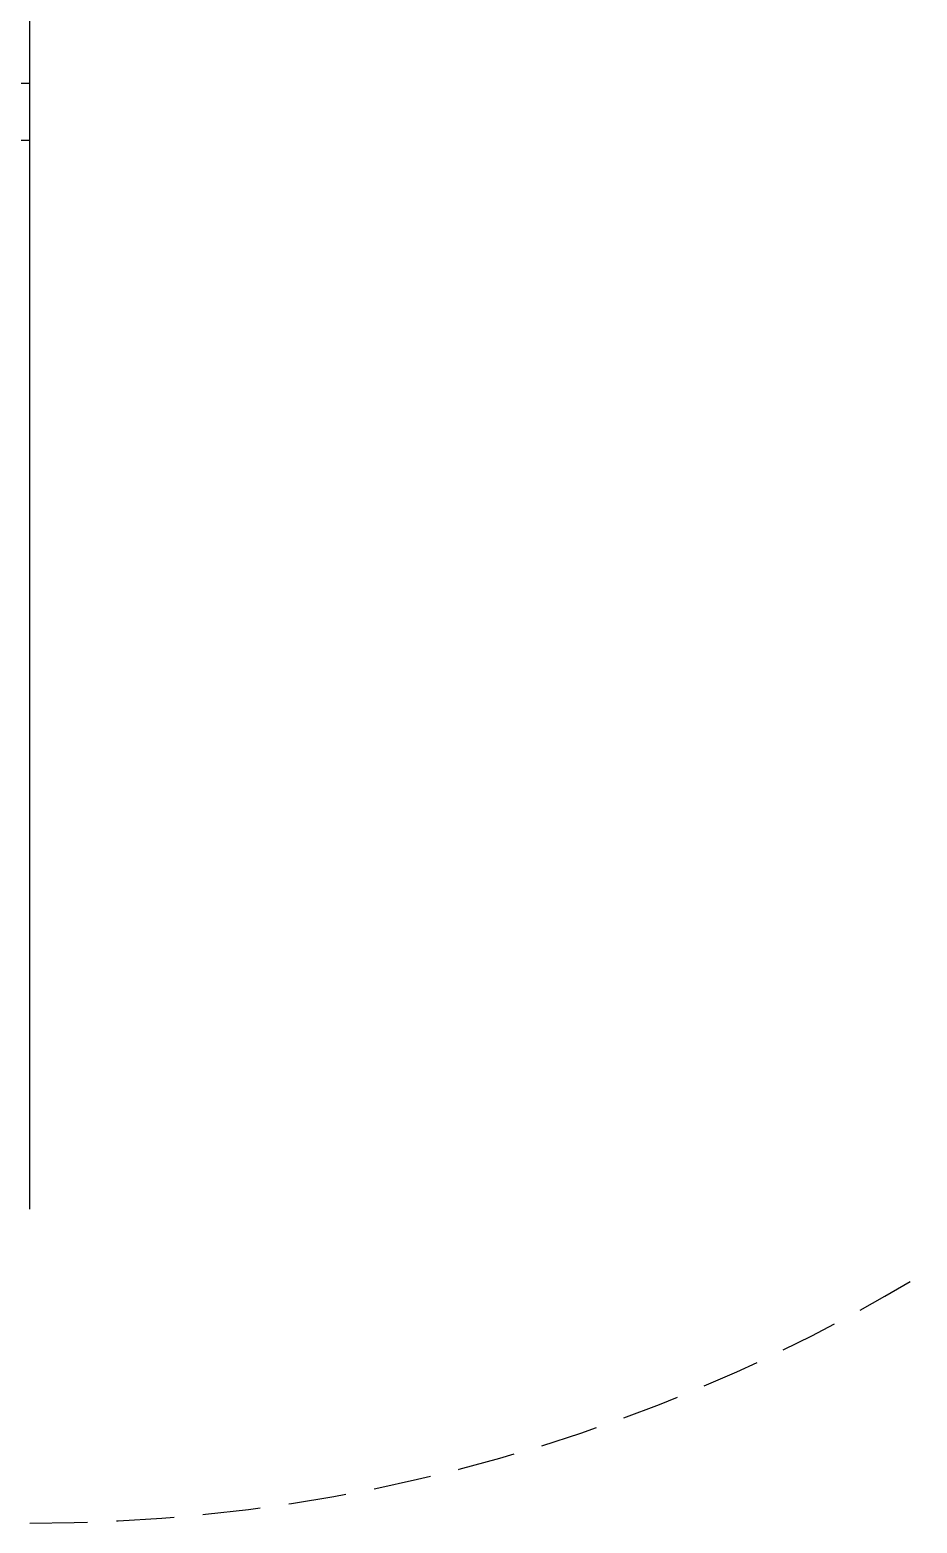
# Model space of a CAD drawing. Header units: metres. Extents: x -16 to 65907, y -5261 to 15511.
# Drawn here: x 18701.21 to 18720.73, y 4651.74 to 4684.56 of the extents above; entities that cross this region are included whole.
import ezdxf

# ---------------------------------------------------------------- set-up
doc = ezdxf.new("R2010")
doc.units = ezdxf.units.M
doc.linetypes.add('DASHED', pattern=[19.049999999999997, 12.7, -6.35])
for name, color, linetype in [('BC-GREYCOLOR', 8, 'Continuous'), ('BC-JOINERY', 93, 'Continuous'), ('BC-WHITECOLOR', 7, 'Continuous')]:
    doc.layers.add(name, color=color, linetype=linetype)

msp = doc.modelspace()

# ---------------------------------------------------------------- linework, layer by layer
at = {"layer": 'BC-GREYCOLOR', "linetype": 'DASHED', "ltscale": 0.1}
msp.add_arc((18701.21325200216, 4689.636732746366), 37.89999999999782, 270.000000000055, 359.6976461981953, dxfattribs=at)
at = {"layer": 'BC-JOINERY'}
msp.add_line((18699.63825200219, 4683.386732746362), (18701.21325200219, 4683.386732746362), dxfattribs=at)
msp.add_lwpolyline([(18699.63825200219, 4682.136732746362), (18701.21325200219, 4682.136732746362), (18701.21325200219, 4689.436732746361), (18697.46325200219, 4689.436732746361), (18697.46325200219, 4682.136732746362), (18699.03825200219, 4682.136732746362)], dxfattribs=at)
at = {"layer": 'BC-WHITECOLOR'}
msp.add_line((18701.21325200218, 4658.636732746362), (18701.21325200219, 4682.136732746362), dxfattribs=at)

doc.saveas('drawing.dxf')
